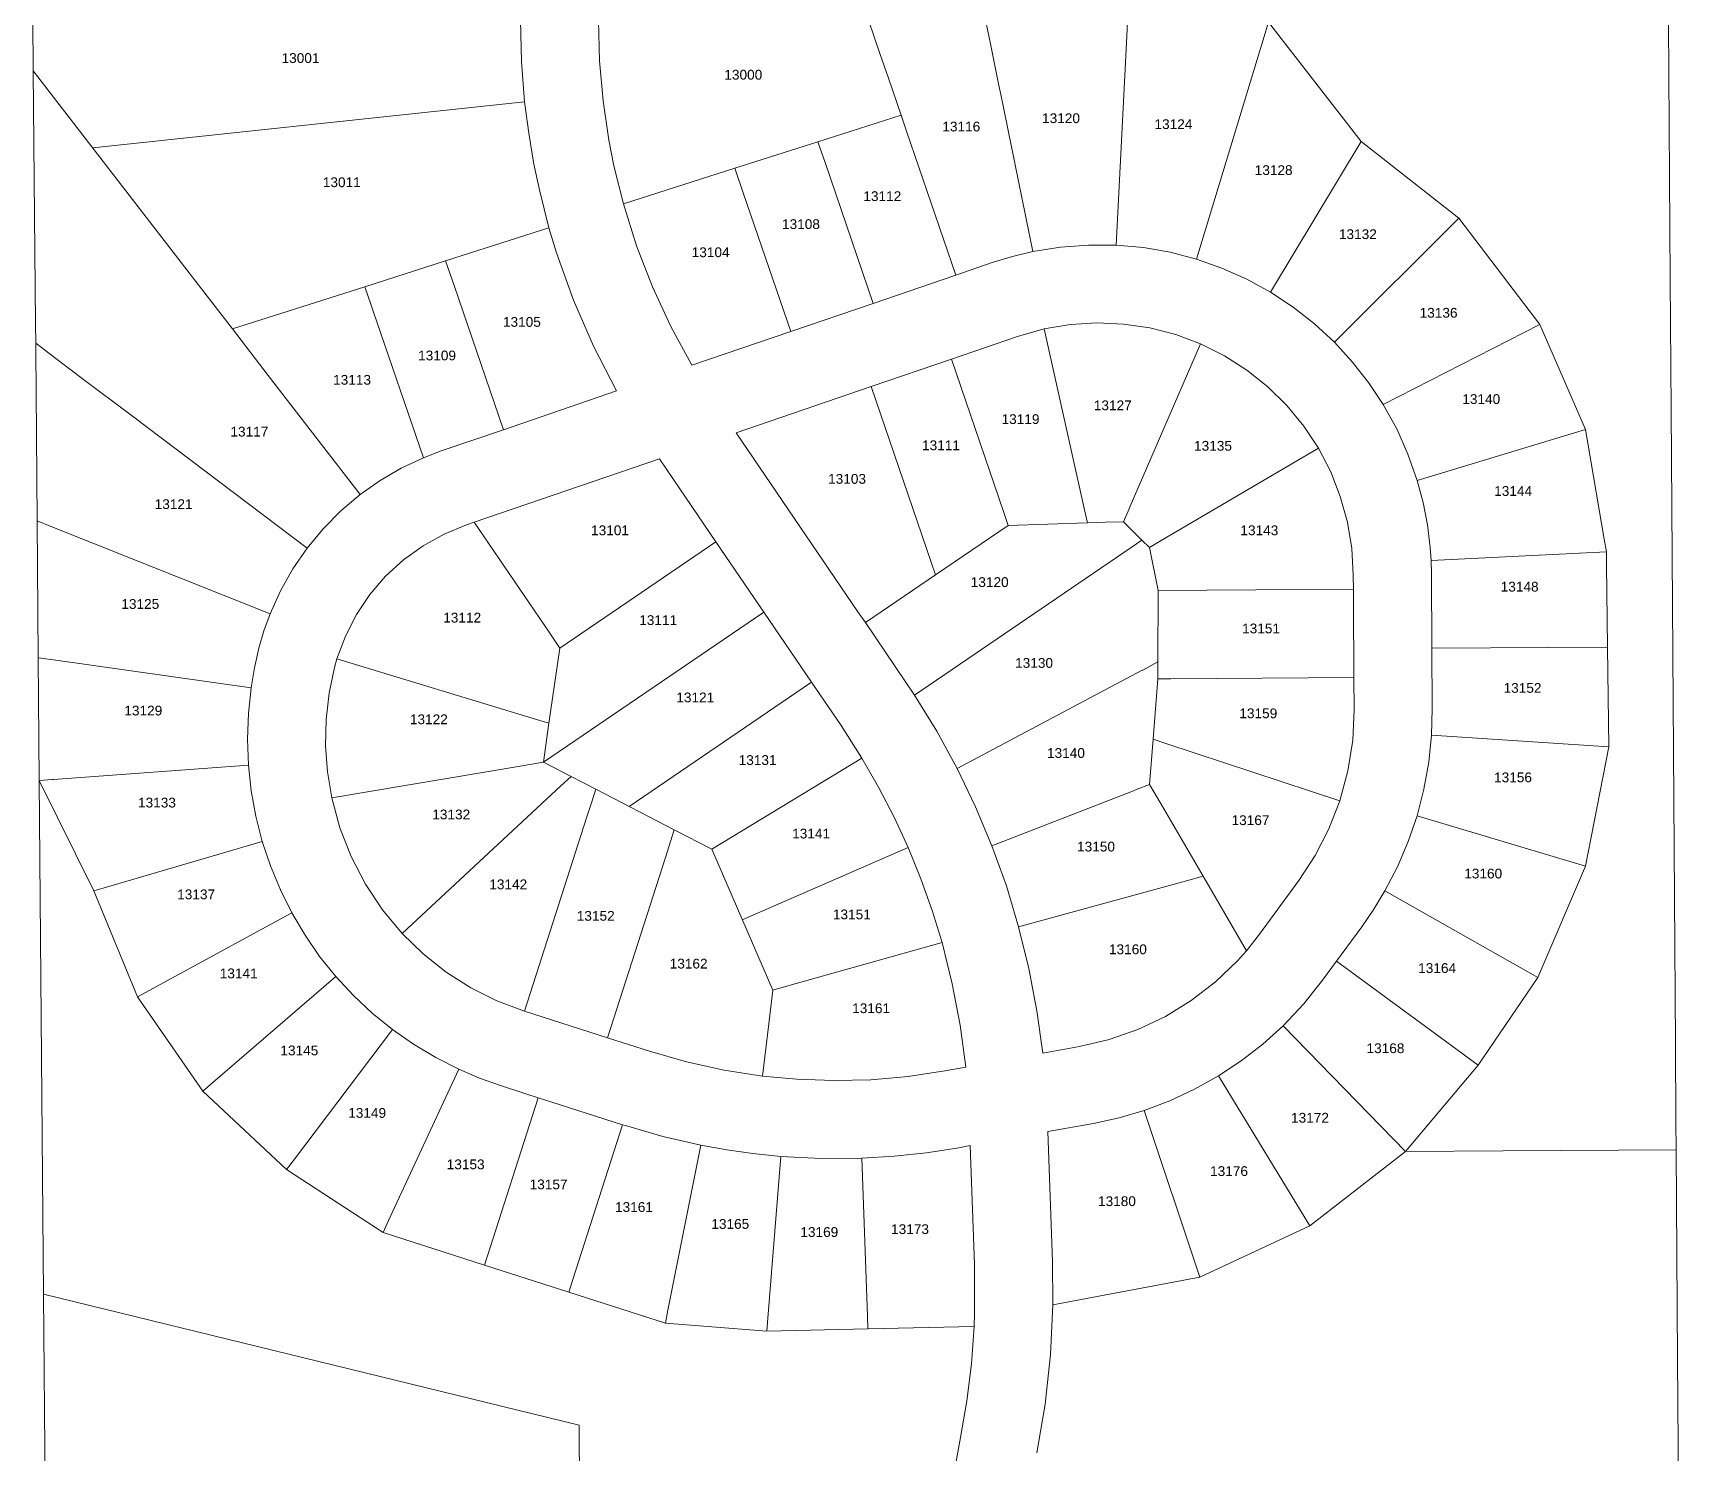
# Model space of a CAD drawing. Header units: feet. Extents: x 865220 to 2866543, y -2240498 to 973965.
# Drawn here: x 2860923 to 2862188, y 970199 to 971290 of the extents above; entities that cross this region are included whole.
import ezdxf
from ezdxf.enums import TextEntityAlignment as Align

# ---------------------------------------------------------------- set-up
doc = ezdxf.new("R2010")
doc.units = ezdxf.units.FT
doc.header["$LTSCALE"] = 0.015
doc.header["$MEASUREMENT"] = 0
doc.layers.add('Dakota County Addresses', color=7, linetype='Continuous')
doc.layers.add('Dakota County Parcels', color=7, linetype='Continuous')
doc.styles.add('Dimensions 100', font='arial.ttf')

# ---------------------------------------------------------------- blocks, each defined once
blk = doc.blocks.new('ACMAP_ANN_TEMPLATE_Dakota County Addresses')
at = {"layer": 'Dakota County Addresses', "style": 'Dimensions 100'}
blk.add_attdef('DakotaCountyAddress', text='', height=50, dxfattribs=at).set_placement((0, 0), align=Align.CENTER)

msp = doc.modelspace()

# ---------------------------------------------------------------- linework, layer by layer
at = {"layer": 'Dakota County Parcels', "lineweight": 5, "ltscale": 100}
for p, q in [((2860923, 971260.6), (2860922.7, 971299.9)), ((2861565, 971298.6), (2861573.5, 971273.8)), ((2861654.8, 971298.4), (2861658.6, 971280.1)), ((2861763.8, 971298.2), (2861763, 971282)), ((2861872.1, 971297.9), (2861816.6, 971115.8)), ((2861943.1, 971206.2), (2861872.1, 971297.9)), ((2862179.3, 971297.3), (2862180.6, 971100.3)), ((2861573.5, 971273.8), (2861580, 971254.9)), ((2861658.6, 971280.1), (2861664.6, 971250.5)), ((2861763, 971282), (2861755.1, 971126.6)), ((2860924.7, 971066.2), (2860923, 971260.6)), ((2860923, 971260.6), (2861043.6, 971104.3)), ((2861580, 971254.9), (2861589.7, 971226.5)), ((2861664.6, 971250.5), (2861666.3, 971242.3)), ((2860968.7, 971201.4), (2861300.5, 971236.7)), ((2861666.3, 971242.3), (2861691, 971121.7)), ((2861589.7, 971226.5), (2861525.8, 971206.1)), ((2861589.7, 971226.5), (2861589.7, 971226.5)), ((2861589.7, 971226.5), (2861593.8, 971214.3)), ((2861593.8, 971214.3), (2861631.7, 971103.6)), ((2861365.2, 971207.2), (2861369.1, 971187.5)), ((2861525.8, 971206.1), (2861462, 971185.7)), ((2861525.8, 971206.1), (2861531.3, 971190.2)), ((2861943.1, 971206.2), (2861873.6, 971090.5)), ((2862018.2, 971147.4), (2861943.1, 971206.2)), ((2861307.6, 971188.8), (2861311.8, 971169.1)), ((2861369.1, 971187.5), (2861376.4, 971158.3)), ((2861462, 971185.7), (2861376.4, 971158.3)), ((2861462, 971185.7), (2861468.7, 971166.1)), ((2861531.3, 971190.2), (2861568.3, 971081.9)), ((2861311.8, 971169.1), (2861319.2, 971140)), ((2861376.4, 971158.3), (2861376.4, 971158.3)), ((2861468.7, 971166.1), (2861504.9, 971060.3)), ((2862018.2, 971147.4), (2861922.7, 971052)), ((2862080.6, 971065.7), (2862018.2, 971147.4)), ((2861319.2, 971140), (2861239.8, 971114.6)), ((2861319.2, 971140), (2861325, 971120.8)), ((2861239.8, 971114.6), (2861177.8, 971094.7)), ((2861239.8, 971114.6), (2861246.3, 971095.7)), ((2861659.8, 971113.2), (2861631.7, 971103.6)), ((2861043.6, 971104.3), (2861056.5, 971087.4)), ((2861177.8, 971094.7), (2861076, 971062.2)), ((2861177.8, 971094.7), (2861182.6, 971080.5)), ((2861246.3, 971095.7), (2861284.2, 970984.8)), ((2861631.7, 971103.6), (2861568.3, 971081.9)), ((2862180.6, 971100.3), (2862181.3, 971000.3)), ((2861056.5, 971087.4), (2861076, 971062.2)), ((2861568.3, 971081.9), (2861504.9, 971060.3)), ((2861182.6, 971080.5), (2861184.2, 971075.8)), ((2861184.2, 971075.8), (2861222.7, 970963.3)), ((2860924.8, 971051.3), (2860924.7, 971066.2)), ((2861076, 971062.2), (2861076, 971062.2)), ((2861076, 971062.2), (2861103.4, 971026.6)), ((2861504.9, 971060.3), (2861429, 971034.3)), ((2861699.6, 971062.2), (2861679.2, 971056.4)), ((2861730.7, 970923.2), (2861699.6, 971062.2)), ((2862080.6, 971065.7), (2861960.2, 971004.3)), ((2862115.5, 970984.9), (2862080.6, 971065.7)), ((2860924.8, 971045.3), (2860924.8, 971051.3)), ((2860924.8, 971051.3), (2860930.3, 971047.1)), ((2860925.1, 971013.9), (2860924.8, 971045.3)), ((2860930.3, 971047.1), (2860934.8, 971043.7)), ((2860934.8, 971043.7), (2860959.6, 971024.9)), ((2861765, 970924.3), (2861819.9, 971050.7)), ((2861628.4, 971039.1), (2861566.8, 971018)), ((2861668.6, 970921.2), (2861628.4, 971039.1)), ((2860959.6, 971024.9), (2860999.1, 970995.2)), ((2861103.4, 971026.6), (2861174, 970935)), ((2861566.8, 971018), (2861462.9, 970982.5)), ((2861612.9, 970883.1), (2861566.8, 971018)), ((2860925.9, 970914.7), (2860925.1, 971013.9)), ((2861284.2, 970984.8), (2861371.2, 971014.6)), ((2860999.1, 970995.2), (2861133.3, 970893.9)), ((2862181.3, 971000.3), (2862184.7, 970513.2)), ((2861236.4, 970968.5), (2861284.2, 970984.8)), ((2861462.9, 970982.5), (2861556.6, 970844.9)), ((2862115.5, 970984.9), (2861986.3, 970945.8)), ((2862130, 970900.8), (2862115.5, 970984.9)), ((2861236.4, 970968.5), (2861222.7, 970963.3)), ((2861789.6, 970899.7), (2861910.4, 970970.6)), ((2861261.7, 970913.8), (2861404, 970962.4)), ((2861404.1, 970962.4), (2861409.9, 970953.8)), ((2861409.9, 970953.8), (2861447.5, 970898.6)), ((2861668.7, 970921.1), (2861668.6, 970921.2)), ((2861672, 970911.3), (2861668.7, 970921.1)), ((2861733, 970913.3), (2861730.7, 970923.2)), ((2861760.6, 970914.1), (2861764.9, 970924)), ((2861764.9, 970924), (2861765, 970924.3)), ((2860925.9, 970914.7), (2860936, 970910.7)), ((2860926.8, 970809.6), (2860925.9, 970914.7)), ((2860936, 970910.7), (2861104.9, 970843.4)), ((2861255.8, 970911.7), (2861261.7, 970913.8)), ((2861261.7, 970913.8), (2861319.3, 970829.3)), ((2861616.2, 970873.3), (2861672, 970911.3)), ((2861672, 970911.3), (2861733, 970913.3)), ((2861733, 970913.3), (2861746.8, 970913.7)), ((2861746.8, 970913.7), (2861760.6, 970914.1)), ((2861760.6, 970914.1), (2861774.8, 970900)), ((2861327.6, 970817), (2861447.5, 970898.6)), ((2861447.5, 970898.6), (2861484.2, 970844.7)), ((2861766.4, 970894.3), (2861600, 970781)), ((2861774.8, 970900), (2861766.4, 970894.3)), ((2861774.8, 970900), (2861780.5, 970894.4)), ((2861780.5, 970894.4), (2861789.5, 970899.6)), ((2861780.5, 970894.4), (2861787.3, 970861.2)), ((2861789.5, 970899.6), (2861789.6, 970899.7)), ((2861996.9, 970884.3), (2861996.2, 970894.3)), ((2862131.7, 970890.9), (2862130, 970900.8)), ((2861616.2, 970873.3), (2861612.9, 970883.1)), ((2862131.7, 970890.9), (2861996.9, 970884.3)), ((2861997.2, 970874.3), (2861996.9, 970884.3)), ((2862131.8, 970880.9), (2862131.7, 970890.9)), ((2862132.6, 970817.8), (2862131.8, 970880.9)), ((2861562.3, 970836.6), (2861616.2, 970873.3)), ((2861937.2, 970872.2), (2861937.2, 970873.3)), ((2861937.3, 970862.2), (2861937.2, 970872.2)), ((2861997.2, 970873.7), (2861997.2, 970874.3)), ((2861997.6, 970816.9), (2861997.2, 970873.7)), ((2861787.3, 970861.2), (2861787, 970806.4)), ((2861787.3, 970861.2), (2861937.3, 970862.2)), ((2861937.3, 970852.2), (2861937.3, 970862.2)), ((2861315, 970729.5), (2861484.2, 970844.7)), ((2861484.2, 970844.7), (2861520.9, 970790.8)), ((2861556.6, 970844.9), (2861562.3, 970836.6)), ((2861937.7, 970794.4), (2861937.3, 970852.2)), ((2861319.3, 970829.3), (2861327.6, 970817)), ((2861562.3, 970836.6), (2861593.2, 970791.2)), ((2861327.6, 970817), (2861319.2, 970759.3)), ((2862132.6, 970817.8), (2861997.6, 970816.9)), ((2861997.9, 970770.5), (2861997.6, 970816.9)), ((2862133.4, 970741.2), (2862132.6, 970817.8)), ((2860927.6, 970715.4), (2860926.8, 970809.6)), ((2860926.8, 970809.6), (2860936.8, 970808.2)), ((2860936.8, 970808.2), (2861090.3, 970786.6)), ((2861156.3, 970808.9), (2861154.5, 970802.2)), ((2861309.6, 970762.3), (2861156.3, 970808.9)), ((2861787, 970806.4), (2861775.5, 970800.2)), ((2861787, 970806.4), (2861787, 970793.4)), ((2861380.8, 970695.4), (2861520.9, 970790.8)), ((2861520.9, 970790.8), (2861543.6, 970757.5)), ((2861600, 970781), (2861593.2, 970791.2)), ((2861775, 970800), (2861632.8, 970724.5)), ((2861775.5, 970800.2), (2861775, 970800)), ((2861787, 970793.4), (2861783.3, 970747)), ((2861787, 970793.4), (2861797, 970793.5)), ((2861797, 970793.5), (2861937.7, 970794.4)), ((2861797, 970793.5), (2861797, 970793.5)), ((2861937.9, 970770), (2861937.7, 970794.4)), ((2861997.3, 970750.2), (2861997.9, 970770.5)), ((2861319.2, 970759.3), (2861309.6, 970762.3)), ((2861319.2, 970759.3), (2861314.9, 970729.5)), ((2861559.6, 970732.5), (2861543.6, 970757.5)), ((2861783.3, 970747), (2861780.6, 970712.3)), ((2861783.3, 970747), (2861793.1, 970743.8)), ((2861793.1, 970743.8), (2861926.9, 970699.7)), ((2862133.4, 970741.2), (2861997.3, 970750.2)), ((2862115.5, 970649.6), (2862133.4, 970741.2)), ((2860938.4, 970716.2), (2861088.3, 970727.2)), ((2861304.6, 970727.7), (2861298.6, 970726.7)), ((2861314.9, 970729.5), (2861304.6, 970727.7)), ((2861314.9, 970729.5), (2861336.2, 970718.5)), ((2861444.2, 970662.5), (2861559.6, 970732.5)), ((2860927.6, 970715.4), (2860937.6, 970716.1)), ((2860930.9, 970320.8), (2860927.6, 970715.4)), ((2860927.6, 970715.4), (2860969.4, 970630.6)), ((2860937.6, 970716.1), (2860938.4, 970716.2)), ((2861298.6, 970726.7), (2861152.3, 970701.9)), ((2861336.2, 970718.5), (2861328.4, 970711.2)), ((2861336.2, 970718.5), (2861355.1, 970708.7)), ((2861328.4, 970711.2), (2861206.4, 970597.8)), ((2861355.1, 970708.7), (2861352, 970699)), ((2861355.1, 970708.7), (2861415.4, 970677.4)), ((2861768.2, 970707.5), (2861659.5, 970665.2)), ((2861771.2, 970708.7), (2861768.2, 970707.5)), ((2861780.6, 970712.3), (2861771.2, 970708.7)), ((2861780.6, 970712.3), (2861789.5, 970697.2)), ((2861352, 970699), (2861348.2, 970687.5)), ((2861789.5, 970697.2), (2861821.8, 970641.8)), ((2861348.2, 970687.5), (2861300.3, 970538.1)), ((2861415.4, 970677.4), (2861408.6, 970656.2)), ((2861415.4, 970677.4), (2861444.2, 970662.5)), ((2862115.5, 970649.6), (2861986.2, 970688.3)), ((2860979.2, 970633.5), (2861098.9, 970668.6)), ((2861467.7, 970608.4), (2861595.2, 970663.8)), ((2861408.6, 970656.2), (2861364.1, 970517.6)), ((2861444.2, 970662.5), (2861491.2, 970554.3)), ((2861811.8, 970639), (2861680, 970603)), ((2861821.8, 970641.8), (2861811.8, 970639)), ((2861821.8, 970641.8), (2861855.1, 970584.6)), ((2861865.2, 970597.3), (2861895.3, 970638.5)), ((2862078.9, 970563.9), (2862115.5, 970649.6)), ((2860969.4, 970630.6), (2860979.1, 970633.4)), ((2860969.4, 970630.6), (2861003.1, 970549.1)), ((2860979.1, 970633.4), (2860979.2, 970633.5)), ((2862078.9, 970563.9), (2861961.5, 970630.5)), ((2861011.9, 970553.9), (2861121.6, 970613.7)), ((2861924.3, 970576.5), (2861943.7, 970603)), ((2861501, 970557), (2861621.2, 970590.8)), ((2861855.1, 970584.6), (2861865.2, 970597.3)), ((2861848.1, 970576.8), (2861855.1, 970584.6)), ((2861913.6, 970561.9), (2861924.3, 970576.5)), ((2862033.1, 970496.7), (2861924.3, 970576.5)), ((2861060.8, 970483.2), (2861155.5, 970564.8)), ((2862033.1, 970496.7), (2862078.9, 970563.9)), ((2861003.1, 970549.1), (2861011.9, 970553.9)), ((2861491.2, 970554.3), (2861488.8, 970534.7)), ((2861491.2, 970554.3), (2861501, 970557)), ((2861003.1, 970549.1), (2861053.2, 970476.6)), ((2861300.3, 970538.1), (2861364.1, 970517.6)), ((2861488.8, 970534.7), (2861483.2, 970488.2)), ((2861977.4, 970430.3), (2861883.2, 970526.9)), ((2861123.6, 970424.4), (2861198.9, 970524.1)), ((2861364.1, 970517.6), (2861396.3, 970507.3)), ((2862184.7, 970513.2), (2862185.1, 970453.2)), ((2861698.6, 970505.8), (2861726.8, 970510.9)), ((2861196, 970377.3), (2861249.9, 970493.5)), ((2861483.2, 970488.2), (2861509.4, 970485.8)), ((2861639.4, 970495.1), (2861623.4, 970492.2)), ((2861903.8, 970373.1), (2861833.5, 970488.4)), ((2861977.4, 970430.3), (2862033.1, 970496.7)), ((2861053.2, 970476.6), (2861060.8, 970483.2)), ((2861053.2, 970476.6), (2861117.5, 970416.4)), ((2861301.5, 970474.7), (2861311, 970471.6)), ((2861269.7, 970343.1), (2861311, 970471.6)), ((2861311, 970471.6), (2861320.5, 970468.6)), ((2861320.5, 970468.6), (2861375.7, 970450.9)), ((2861819.3, 970333.8), (2861776.5, 970461.9)), ((2861337.5, 970331.9), (2861375.7, 970450.9)), ((2861375.7, 970450.9), (2861377.9, 970450.2)), ((2861702.5, 970445.6), (2861737.5, 970451.9)), ((2862185.1, 970453.2), (2862185.2, 970431.7)), ((2861702.5, 970445.6), (2861706.1, 970345.8)), ((2861117.5, 970416.4), (2861123.6, 970424.4)), ((2861123.6, 970424.4), (2861123.6, 970424.4)), ((2861410.5, 970308.4), (2861435.9, 970435.1)), ((2861475.9, 970428.7), (2861497.4, 970426.5)), ((2861487.4, 970302.3), (2861497.4, 970426.5)), ((2861564, 970304), (2861559.5, 970425.1)), ((2861642.8, 970434.8), (2861634.1, 970433.2)), ((2861642.8, 970434.8), (2861646.1, 970343.6)), ((2861977.4, 970430.3), (2861903.8, 970373.1)), ((2862052.2, 970430.8), (2861977.4, 970430.3)), ((2862185.2, 970431.7), (2862052.2, 970430.8)), ((2862185.2, 970431.7), (2862186.3, 970270.8)), ((2861117.5, 970416.4), (2861191.8, 970368.2)), ((2861191.8, 970368.2), (2861196, 970377.3)), ((2861196, 970377.3), (2861196, 970377.3)), ((2861903.8, 970373.1), (2861819.3, 970333.8)), ((2861191.8, 970368.2), (2861269.7, 970343.1)), ((2861269.7, 970343.1), (2861334.5, 970322.3)), ((2861646.2, 970305.8), (2861646.1, 970343.6)), ((2861706.4, 970312.5), (2861706.1, 970345.8)), ((2861334.5, 970322.3), (2861337.5, 970331.9)), ((2861334.5, 970322.3), (2861408.6, 970298.5)), ((2861819.3, 970333.8), (2861706.4, 970312.5)), ((2860934, 969954.3), (2860930.9, 970320.8)), ((2860930.9, 970320.8), (2861342.3, 970220)), ((2861408.6, 970298.5), (2861410.5, 970308.4)), ((2861408.6, 970298.5), (2861486.6, 970292.3)), ((2861486.6, 970292.3), (2861487.4, 970302.3)), ((2861487.4, 970302.3), (2861487.4, 970302.3)), ((2861564.3, 970294), (2861564, 970304)), ((2861645.9, 970295.8), (2861646.2, 970305.8)), ((2861486.6, 970292.3), (2861564.3, 970294)), ((2861564.3, 970294), (2861645.9, 970295.8)), ((2862186.3, 970270.8), (2862188.2, 969989.6)), ((2861342.3, 970220), (2861342.9, 970139.1))]:
    msp.add_line(p, q, dxfattribs=at)
for points in [[(2861297.3, 971299.1), (2861298.1, 971267.8), (2861300.5, 971236.7)], [(2861357.3, 971299), (2861358.1, 971268.3), (2861360.8, 971237.6), (2861365.2, 971207.2)], [(2861300.5, 971236.7), (2861303.6, 971212.6), (2861307.6, 971188.8)], [(2861376.4, 971158.3), (2861386.5, 971126.1), (2861398.7, 971094.6), (2861412.9, 971064), (2861429, 971034.3)], [(2861325, 971120.8), (2861338, 971084.4), (2861353.4, 971048.9), (2861371.2, 971014.6)], [(2861691, 971121.7), (2861675.3, 971117.9), (2861659.8, 971113.2)], [(2861755.1, 971126.6), (2861733.6, 971126.7), (2861712.2, 971125.1), (2861691, 971121.7)], [(2861816.6, 971115.8), (2861796.4, 971121.1), (2861775.9, 971124.7), (2861755.1, 971126.6)], [(2861873.6, 971090.5), (2861855.3, 971100.5), (2861836.2, 971108.9), (2861816.6, 971115.8)], [(2861922.7, 971052), (2861907.4, 971066.2), (2861891, 971079), (2861873.6, 971090.5)], [(2861679.2, 971056.4), (2861679.2, 971056.4), (2861628.4, 971039.1)], [(2861819.9, 971050.7), (2861800.8, 971057.9), (2861780.9, 971063), (2861760.7, 971066), (2861740.2, 971066.9), (2861719.8, 971065.6), (2861699.6, 971062.2)], [(2861910.4, 970970.6), (2861899.1, 970987.6), (2861886.1, 971003.5), (2861871.5, 971017.8), (2861855.5, 971030.6), (2861838.3, 971041.6), (2861819.9, 971050.7)], [(2861960.2, 971004.3), (2861948.9, 971021.2), (2861936.4, 971037.1), (2861922.7, 971052)], [(2861986.3, 970945.8), (2861979.2, 970966), (2861970.5, 970985.5), (2861960.2, 971004.3)], [(2861937.2, 970873.3), (2861936, 970893.6), (2861932.7, 970913.8), (2861927.2, 970933.4), (2861919.8, 970952.4), (2861910.4, 970970.6)], [(2861222.7, 970963.3), (2861205.7, 970955.3), (2861189.4, 970945.9), (2861174, 970935)], [(2861996.2, 970894.3), (2861994.1, 970911.7), (2861990.8, 970928.9), (2861986.3, 970945.8)], [(2861174, 970935), (2861159.3, 970922.6), (2861145.7, 970908.8), (2861133.3, 970893.9)], [(2861255.8, 970911.7), (2861238.6, 970904.7), (2861222.4, 970895.7), (2861207.3, 970884.9), (2861193.7, 970872.3), (2861181.6, 970858.2), (2861171.2, 970842.8), (2861162.8, 970826.3), (2861156.3, 970808.9)], [(2861133.3, 970893.9), (2861122.4, 970877.9), (2861112.9, 970861.1), (2861104.9, 970843.4)], [(2861104.9, 970843.4), (2861100.2, 970830.4), (2861096.3, 970817.1)], [(2861096.3, 970817.1), (2861092.9, 970801.9), (2861090.3, 970786.6)], [(2861154.5, 970802.2), (2861150.3, 970782.4), (2861148.1, 970762.3), (2861147.6, 970742), (2861149.1, 970721.9), (2861152.3, 970701.9)], [(2861090.3, 970786.6), (2861088.2, 970766.8), (2861087.6, 970747), (2861088.3, 970727.2)], [(2861632.8, 970724.5), (2861617.1, 970753.2), (2861600, 970781)], [(2861926.9, 970699.7), (2861933.1, 970722.7), (2861936.8, 970746.2), (2861937.9, 970770)], [(2861986.2, 970688.3), (2861991.4, 970708.6), (2861995.1, 970729.3), (2861997.3, 970750.2)], [(2861088.3, 970727.2), (2861090.5, 970707.4), (2861094, 970687.9), (2861098.9, 970668.6)], [(2861595.2, 970663.8), (2861584.4, 970687.2), (2861572.5, 970710.2), (2861559.6, 970732.5)], [(2861659.5, 970665.2), (2861646.9, 970695.2), (2861632.8, 970724.5)], [(2861152.3, 970701.9), (2861158.5, 970679), (2861167.1, 970656.9), (2861178.1, 970635.8), (2861191.2, 970616), (2861206.4, 970597.8)], [(2861895.3, 970638.5), (2861908, 970657.7), (2861918.5, 970678.2), (2861926.9, 970699.7)], [(2861961.5, 970630.5), (2861971.2, 970649.1), (2861979.4, 970668.4), (2861986.2, 970688.3)], [(2861098.9, 970668.6), (2861105.2, 970649.8), (2861112.8, 970631.4), (2861121.6, 970613.7)], [(2861621.2, 970590.8), (2861613.6, 970615.5), (2861605, 970639.8), (2861595.2, 970663.8)], [(2861680, 970603), (2861670.6, 970634.4), (2861659.5, 970665.2)], [(2861943.7, 970603), (2861953, 970616.5), (2861961.5, 970630.5)], [(2861121.6, 970613.7), (2861131.8, 970596.6), (2861143, 970580.2), (2861155.5, 970564.8)], [(2861698.6, 970505.8), (2861694.1, 970538.5), (2861687.9, 970570.9), (2861680, 970603)], [(2861206.4, 970597.8), (2861222.5, 970582.1), (2861240.2, 970568.2), (2861259.1, 970556.1), (2861279.2, 970546.1), (2861300.3, 970538.1)], [(2861639.4, 970495.1), (2861635.1, 970527.3), (2861629.1, 970559.2), (2861621.2, 970590.8)], [(2861726.8, 970510.9), (2861749.6, 970516.3), (2861771.7, 970524), (2861792.8, 970534.1), (2861812.7, 970546.3), (2861831.2, 970560.6), (2861848.1, 970576.8)], [(2861155.5, 970564.8), (2861169, 970550.2), (2861183.4, 970536.6), (2861198.9, 970524.1)], [(2861883.2, 970526.9), (2861899.1, 970543.8), (2861913.6, 970561.9)], [(2861833.5, 970488.4), (2861851.1, 970500), (2861867.6, 970512.8), (2861883.2, 970526.9)], [(2861198.9, 970524.1), (2861215.1, 970512.7), (2861232.2, 970502.5), (2861249.9, 970493.5)], [(2861396.3, 970507.3), (2861424.8, 970499.1), (2861453.8, 970492.7), (2861483.2, 970488.2)], [(2861249.9, 970493.5), (2861265.7, 970486.7), (2861281.9, 970481)], [(2861509.4, 970485.8), (2861538, 970484.8), (2861566.6, 970485.5), (2861595.1, 970488), (2861623.4, 970492.2)], [(2861776.5, 970461.9), (2861796.2, 970469.3), (2861815.2, 970478.1), (2861833.5, 970488.4)], [(2861281.9, 970481), (2861281.9, 970481), (2861301.5, 970474.7)], [(2861737.5, 970451.9), (2861757.2, 970456.2), (2861776.5, 970461.9)], [(2861377.9, 970450.2), (2861406.7, 970441.8), (2861435.9, 970435.1)], [(2861435.9, 970435.1), (2861455.9, 970431.5), (2861475.9, 970428.7)], [(2861497.4, 970426.5), (2861528.4, 970424.9), (2861559.5, 970425.1)], [(2861559.5, 970425.1), (2861584.5, 970426.7), (2861609.3, 970429.3), (2861634.1, 970433.2)], [(2861694.1, 970198.7), (2861700.5, 970236.3), (2861704.6, 970274.4), (2861706.4, 970312.5)], [(2861635.3, 970210.5), (2861640.2, 970238.7), (2861643.8, 970267.2), (2861645.9, 970295.8)], [(2861635.3, 970210.5), (2861629.6, 970178.1), (2861625.7, 970145.4)]]:
    msp.add_lwpolyline(points, dxfattribs=at)

# ---------------------------------------------------------------- block references
at = {"layer": 'Dakota County Addresses', "lineweight": 5, "ltscale": 100, "xscale": 0.15, "yscale": 0.15, "zscale": 0.15}
for p, values in [((2861128.3, 971266.6), {'DakotaCountyAddress': '13001'}), ((2861468.5, 971253.8), {'DakotaCountyAddress': '13000'}), ((2861636, 971214), {'DakotaCountyAddress': '13116'}), ((2861712.6, 971220.4), {'DakotaCountyAddress': '13120'}), ((2861799, 971215.8), {'DakotaCountyAddress': '13124'}), ((2861876, 971180.5), {'DakotaCountyAddress': '13128'}), ((2861160, 971171.2), {'DakotaCountyAddress': '13011'}), ((2861575.3, 971160.5), {'DakotaCountyAddress': '13112'}), ((2861512.8, 971139), {'DakotaCountyAddress': '13108'}), ((2861940.7, 971131.3), {'DakotaCountyAddress': '13132'}), ((2861443.4, 971117.4), {'DakotaCountyAddress': '13104'}), ((2861298.4, 971063.9), {'DakotaCountyAddress': '13105'}), ((2862002.7, 971070.9), {'DakotaCountyAddress': '13136'}), ((2861233.2, 971038.1), {'DakotaCountyAddress': '13109'}), ((2861167.9, 971019.4), {'DakotaCountyAddress': '13113'}), ((2861752.4, 970999.8), {'DakotaCountyAddress': '13127'}), ((2862035.5, 971004.6), {'DakotaCountyAddress': '13140'}), ((2861681.5, 970989.2), {'DakotaCountyAddress': '13119'}), ((2861089, 970979.6), {'DakotaCountyAddress': '13117'}), ((2861620.4, 970969.1), {'DakotaCountyAddress': '13111'}), ((2861829.4, 970968.7), {'DakotaCountyAddress': '13135'}), ((2861548.2, 970943.3), {'DakotaCountyAddress': '13103'}), ((2861030.8, 970923.9), {'DakotaCountyAddress': '13121'}), ((2862060, 970934), {'DakotaCountyAddress': '13144'}), ((2861366.1, 970903.8), {'DakotaCountyAddress': '13101'}), ((2861865, 970903.8), {'DakotaCountyAddress': '13143'}), ((2861657.8, 970864), {'DakotaCountyAddress': '13120'}), ((2862065, 970860.5), {'DakotaCountyAddress': '13148'}), ((2861005.2, 970847.2), {'DakotaCountyAddress': '13125'}), ((2861252.5, 970836.7), {'DakotaCountyAddress': '13112'}), ((2861403.1, 970834.8), {'DakotaCountyAddress': '13111'}), ((2861866.3, 970828.4), {'DakotaCountyAddress': '13151'}), ((2861691.9, 970801.9), {'DakotaCountyAddress': '13130'}), ((2862067.2, 970782.7), {'DakotaCountyAddress': '13152'}), ((2861431.6, 970775.4), {'DakotaCountyAddress': '13121'}), ((2861007.5, 970765.3), {'DakotaCountyAddress': '13129'}), ((2861226.9, 970758.6), {'DakotaCountyAddress': '13122'}), ((2861864.2, 970763.2), {'DakotaCountyAddress': '13159'}), ((2861716.4, 970732.7), {'DakotaCountyAddress': '13140'}), ((2861479.5, 970727.3), {'DakotaCountyAddress': '13131'}), ((2862059.9, 970714), {'DakotaCountyAddress': '13156'}), ((2861018, 970694.6), {'DakotaCountyAddress': '13133'}), ((2861244.1, 970685.5), {'DakotaCountyAddress': '13132'}), ((2861520.6, 970670.8), {'DakotaCountyAddress': '13141'}), ((2861858.2, 970681.1), {'DakotaCountyAddress': '13167'}), ((2861739.5, 970660.8), {'DakotaCountyAddress': '13150'}), ((2861287.9, 970631.8), {'DakotaCountyAddress': '13142'}), ((2862037, 970640.1), {'DakotaCountyAddress': '13160'}), ((2861048.1, 970624.1), {'DakotaCountyAddress': '13137'}), ((2861355.1, 970607.6), {'DakotaCountyAddress': '13152'}), ((2861551.9, 970608.7), {'DakotaCountyAddress': '13151'}), ((2861764, 970581.9), {'DakotaCountyAddress': '13160'}), ((2861426.5, 970570.9), {'DakotaCountyAddress': '13162'}), ((2862001.6, 970567.5), {'DakotaCountyAddress': '13164'}), ((2861080.8, 970563.4), {'DakotaCountyAddress': '13141'}), ((2861566.7, 970536.6), {'DakotaCountyAddress': '13161'}), ((2861127.4, 970504.2), {'DakotaCountyAddress': '13145'}), ((2861961.9, 970505.9), {'DakotaCountyAddress': '13168'}), ((2861179.5, 970456.2), {'DakotaCountyAddress': '13149'}), ((2861903.9, 970452.5), {'DakotaCountyAddress': '13172'}), ((2861255.2, 970416.7), {'DakotaCountyAddress': '13153'}), ((2861841.7, 970411.5), {'DakotaCountyAddress': '13176'}), ((2861318.9, 970401.3), {'DakotaCountyAddress': '13157'}), ((2861384.5, 970383.9), {'DakotaCountyAddress': '13161'}), ((2861755.6, 970388.4), {'DakotaCountyAddress': '13180'}), ((2861458.5, 970370.9), {'DakotaCountyAddress': '13165'}), ((2861596.6, 970366.9), {'DakotaCountyAddress': '13173'}), ((2861526.9, 970364.7), {'DakotaCountyAddress': '13169'})]:
    msp.add_blockref('ACMAP_ANN_TEMPLATE_Dakota County Addresses', p, dxfattribs=at).add_auto_attribs(values)

doc.saveas('drawing.dxf')
